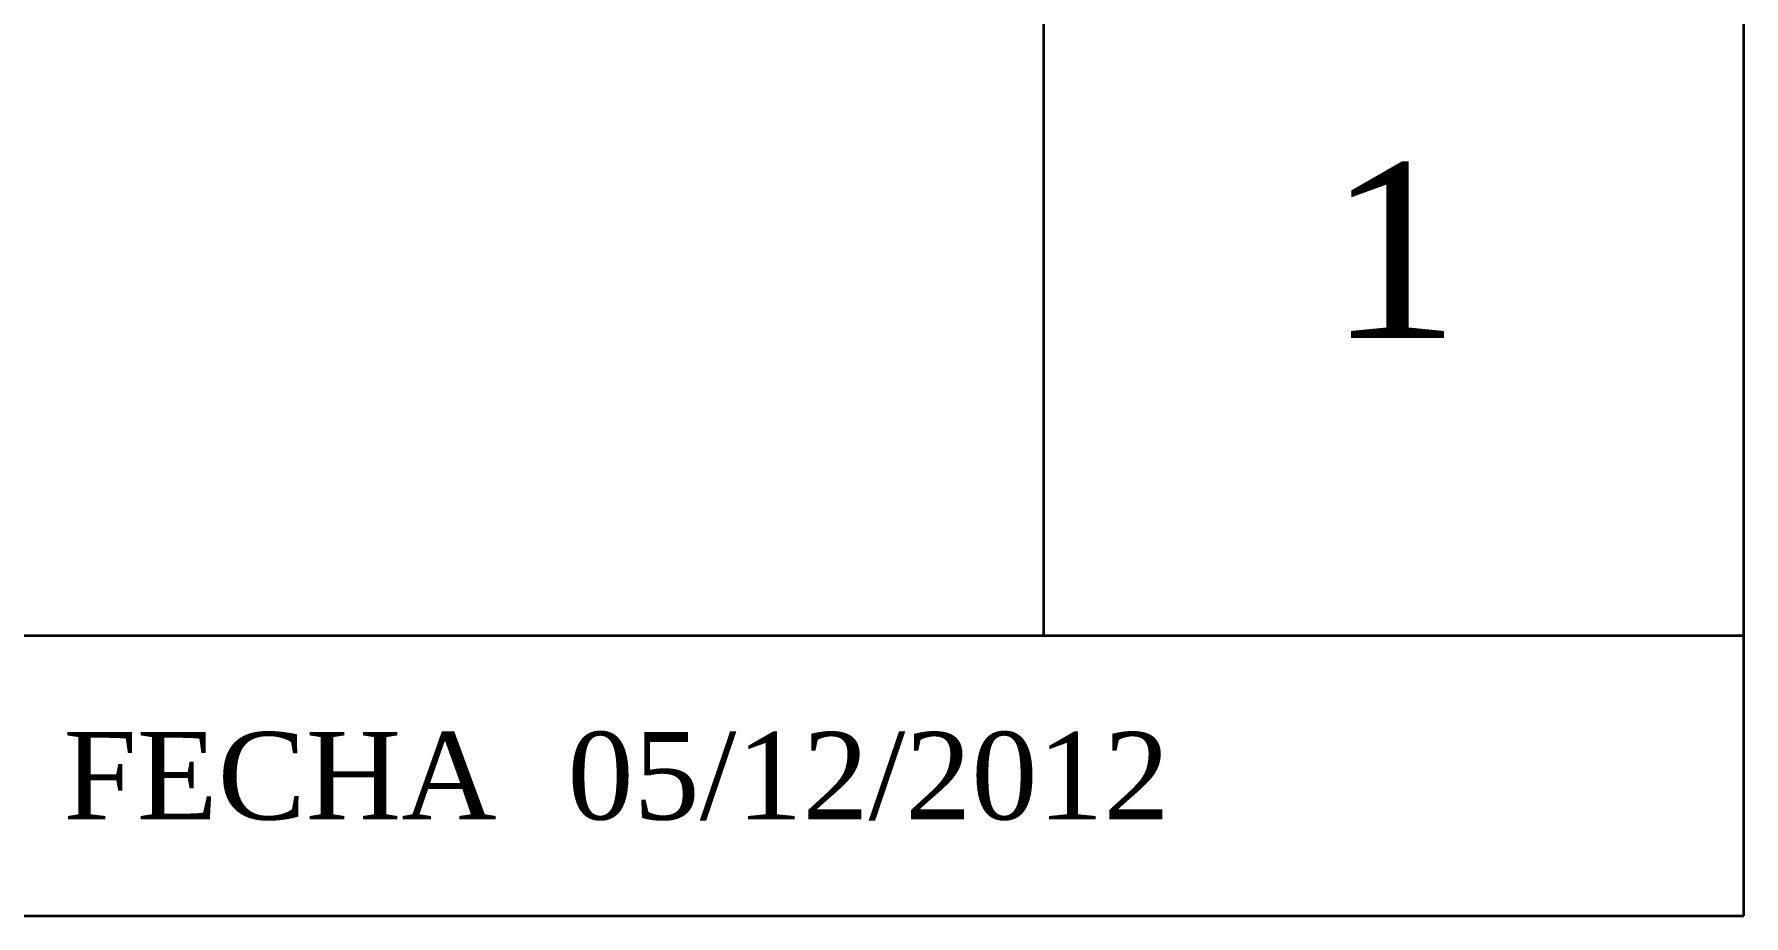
# Model space of a CAD drawing. Header units: millimetres. Extents: x 0 to 211, y 0 to 125.
# Drawn here: x 156.17 to 205, y 5 to 30.17 of the extents above; entities that cross this region are included whole.
import ezdxf
from ezdxf.enums import TextEntityAlignment as Align

# ---------------------------------------------------------------- set-up
doc = ezdxf.new("R2010")
doc.units = ezdxf.units.MM
doc.layers.add('Cajetín y formato', color=1, linetype='Continuous', lineweight=35)
doc.layers.add('Textos y Leyendas', color=3, linetype='Continuous', lineweight=15)
doc.styles.add('e1', font='times.ttf')

# ---------------------------------------------------------------- blocks, each defined once
blk = doc.blocks.new('CAJETINCONATRIBUTOS')
at = {"layer": 'Cajetín y formato'}
for p, q in [((-20, 54), (-20, 8)), ((0, 0), (0, 54)), ((-185, 8), (0, 8)), ((-185, 0), (0, 0))]:
    blk.add_line(p, q, dxfattribs=at)
at = {"layer": 'Textos y Leyendas', "style": 'e1'}
blk.add_text('FECHA', height=2.5, dxfattribs=at).set_placement((-48, 4), align=Align.MIDDLE_LEFT)
for tag, height, flags, p in [('ENTIDAD1', 4, 2, (-62.5, 48)), ('NOMBRE1', 2, 8, (-117.5, 48)), ('ENTIDAD2', 4, 2, (-62.5, 36)), ('COMPROBADO', 1.8, 4, (-147.5, 36)), ('NOMBRE2', 2, 4, (-117.5, 36)), ('NÚMERO', 5, 4, (-10, 19)), ('ESCALA', 3, 4, (-175, 19)), ('REFERENCIA_INFORMÁTICA', 2.5, 4, (-117.5, 4)), ('FECHA', 2.5, 4, (-25, 4))]:
    blk.add_attdef(tag, text='', height=height, dxfattribs=dict(at, flags=flags)).set_placement(p, align=Align.MIDDLE_CENTER)
at = {"layer": 'Textos y Leyendas', "style": 'e1', "flags": 4}
blk.add_attdef('PLANO', (-92.5, 19), '', height=5, dxfattribs=at)

msp = doc.modelspace()

# ---------------------------------------------------------------- block references
at = {"layer": 'Cajetín y formato'}
ref = msp.add_blockref('CAJETINCONATRIBUTOS', (205, 5), dxfattribs=at)
ref.add_attrib('NÚMERO', '1', dxfattribs={"layer": 'Textos y Leyendas', "height": 5, "style": 'e1'}).set_placement((195, 24), align=Align.MIDDLE_CENTER)
ref.add_attrib('FECHA', '05/12/2012', dxfattribs={"layer": 'Textos y Leyendas', "height": 2.5, "style": 'e1'}).set_placement((180, 9), align=Align.MIDDLE_CENTER)

doc.saveas('drawing.dxf')
